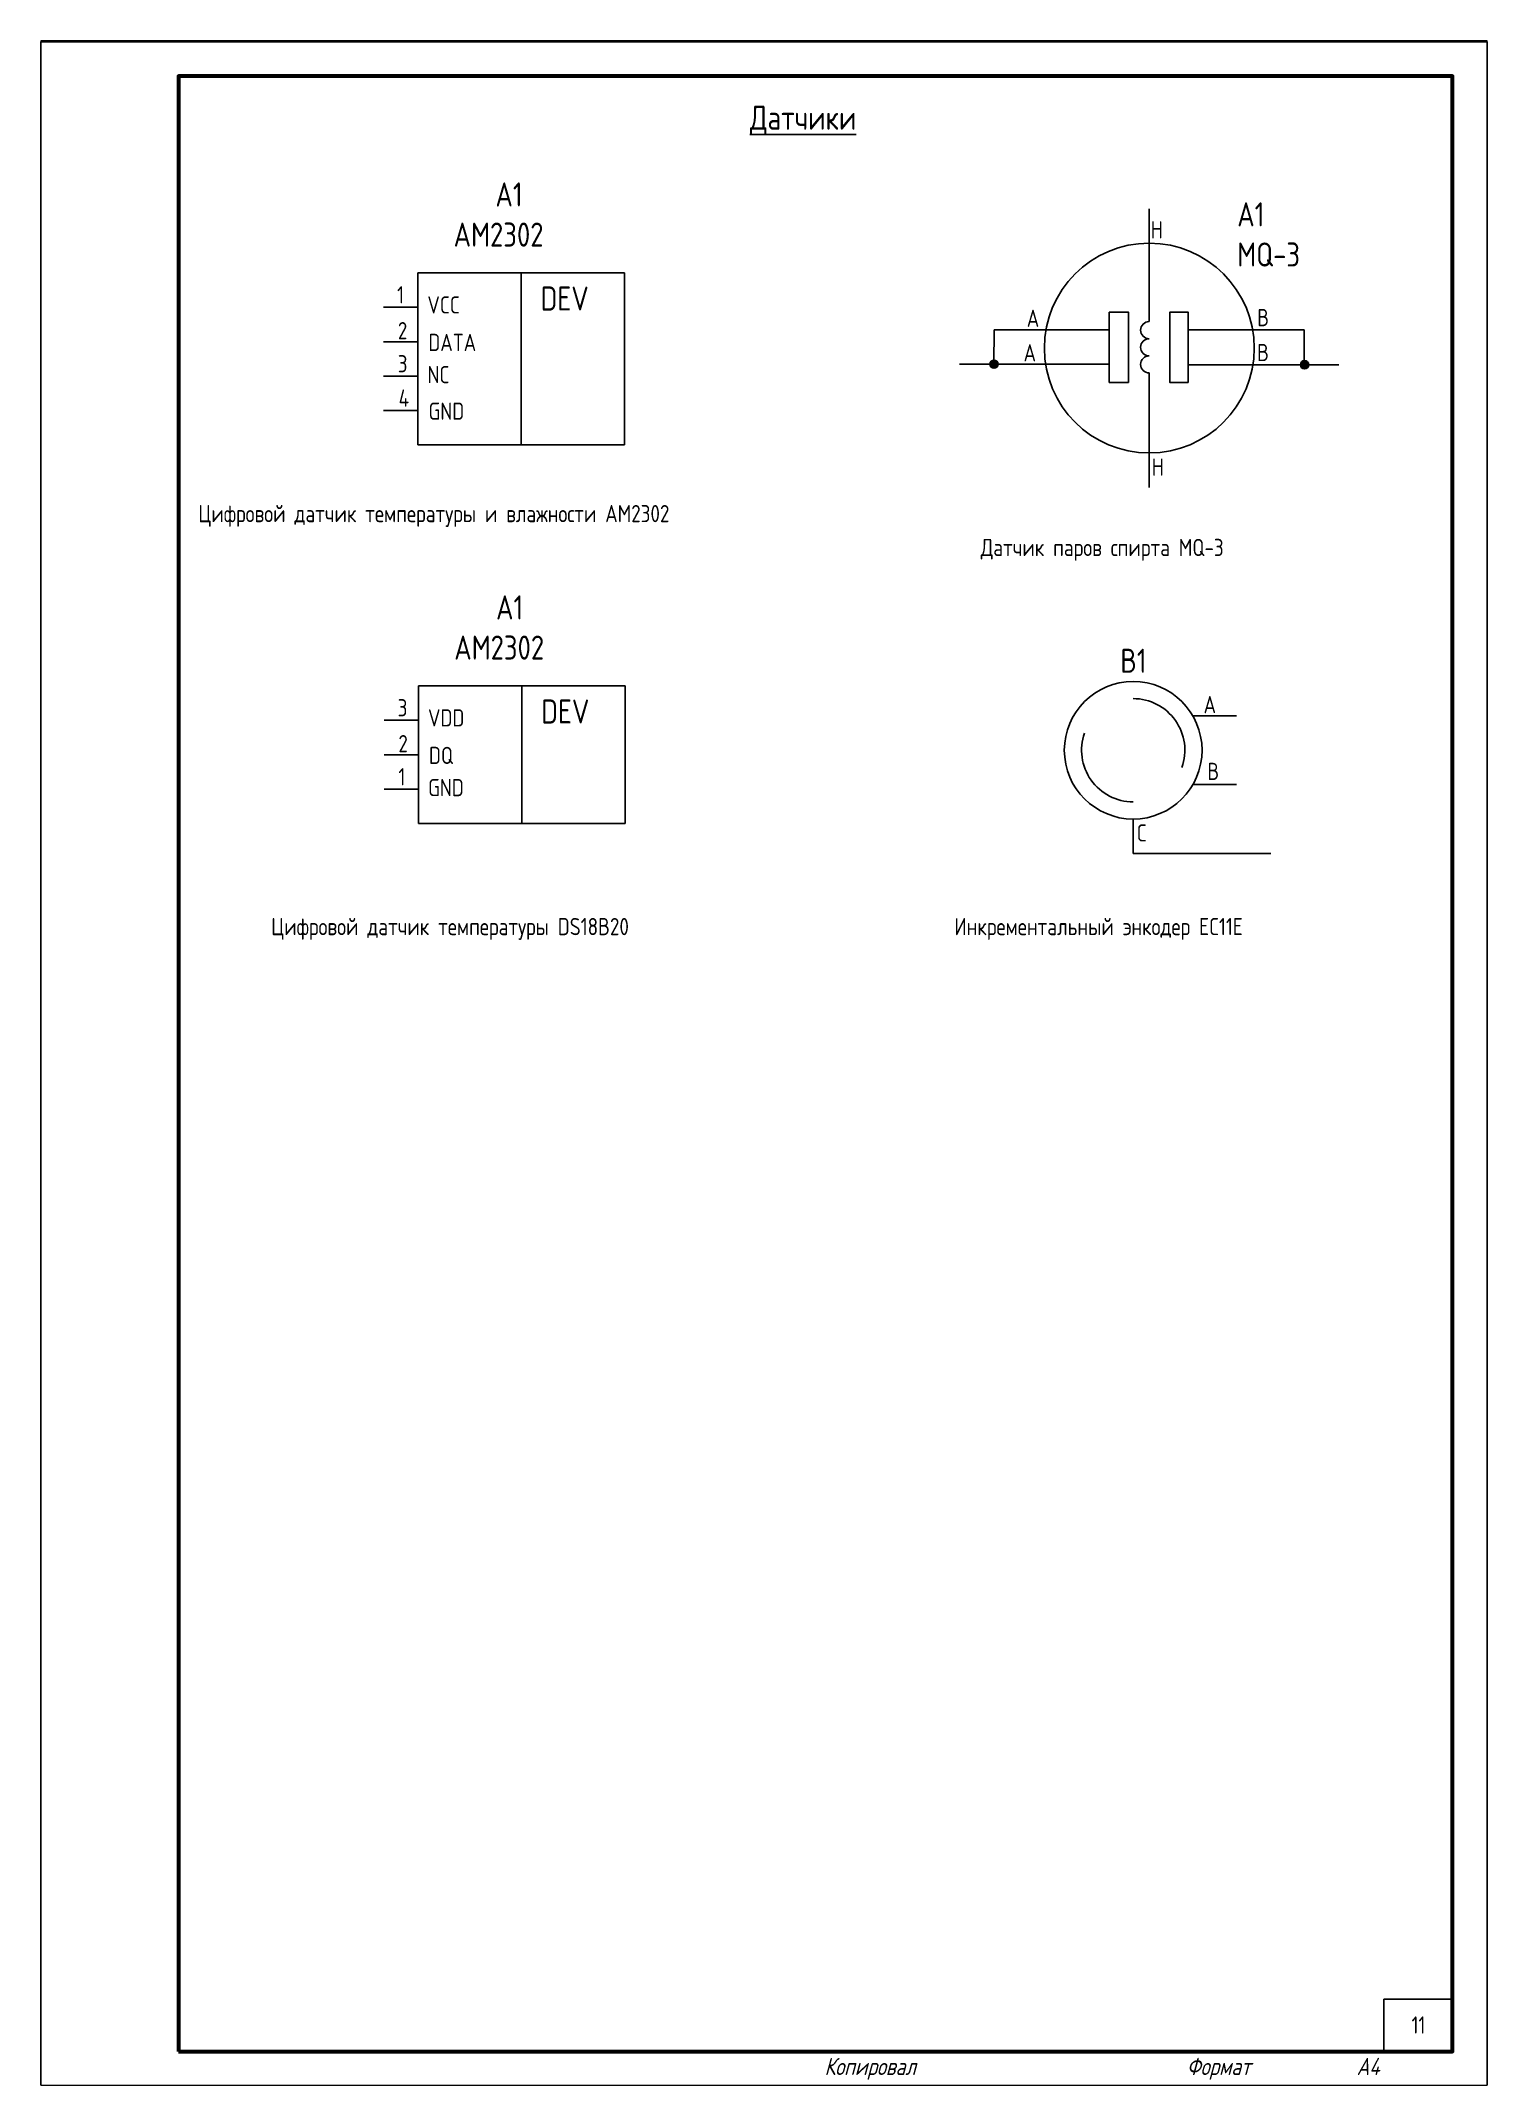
# Paper-space layout '11' of a CAD drawing. Header units: millimetres. Extents: x 0 to 210, y 0 to 297.
# The model-space entities are those that its viewports show. They can reach past a viewport. Long polylines and large blocks are cut down to what shows.
import ezdxf

# ---------------------------------------------------------------- set-up
doc = ezdxf.new("R2010")
doc.units = ezdxf.units.MM
doc.header["$LTSCALE"] = 0.2
doc.styles.add('ГОСТ 2.304', font='CS_Gost2304.shx')

msp = doc.modelspace()

# ---------------------------------------------------------------- hatches: boundary and pattern name
h = msp.add_hatch(color=256)
h.dxf.hatch_style = 1
h.paths.add_polyline_path([(2238.99, 250.18, 1), (2237.79, 250.18, 1)])
h = msp.add_hatch(color=256)
h.dxf.hatch_style = 1
h.paths.add_polyline_path([(2284.09, 250.09, 1), (2282.89, 250.09, 1)])

# ---------------------------------------------------------------- linework, layer by layer
for p, q in [((2260.95, 267.75), (2260.95, 272.75)), ((2154.74, 263.44), (2154.74, 238.44)), ((2154.74, 263.44), (2169.74, 263.44)), ((2184.74, 263.44), (2169.74, 263.44)), ((2169.74, 263.44), (2169.74, 238.44)), ((2184.74, 263.44), (2184.74, 238.44)), ((2154.74, 258.44), (2149.74, 258.44)), ((2154.74, 253.44), (2149.74, 253.44)), ((2238.39, 250.18), (2233.39, 250.18)), ((2283.49, 250.09), (2288.49, 250.09)), ((2154.74, 248.44), (2149.74, 248.44)), ((2154.74, 243.44), (2149.74, 243.44)), ((2184.74, 238.44), (2154.74, 238.44)), ((2260.95, 237.28), (2260.95, 232.28)), ((2154.83, 203.44), (2154.83, 183.44)), ((2154.83, 203.44), (2169.83, 203.44)), ((2184.83, 203.44), (2169.83, 203.44)), ((2169.83, 203.44), (2169.83, 183.44)), ((2184.83, 203.44), (2184.83, 183.44)), ((2273.61, 199.09), (2267.27, 199.09)), ((2154.83, 198.44), (2149.83, 198.44)), ((2154.83, 193.44), (2149.83, 193.44)), ((2154.83, 188.44), (2149.83, 188.44)), ((2273.61, 189.09), (2267.27, 189.09)), ((2184.83, 183.44), (2154.83, 183.44)), ((2258.61, 184.09), (2258.61, 179.09)), ((2278.61, 179.09), (2258.61, 179.09))]:
    msp.add_line(p, q)
at = {"ltscale": 100}
for p, q in [((2260.93, 256.36), (2260.95, 267.75)), ((2255.13, 257.73), (2255.13, 247.73)), ((2255.13, 257.73), (2255.13, 252.63)), ((2266.6, 257.73), (2266.6, 252.63)), ((2266.6, 257.73), (2266.6, 252.63)), ((2238.44, 255.18), (2238.39, 250.18)), ((2245.94, 255.18), (2238.44, 255.18)), ((2255.13, 255.18), (2245.94, 255.18)), ((2255.13, 252.63), (2255.13, 247.73)), ((2266.6, 255.18), (2275.95, 255.18)), ((2266.6, 252.63), (2266.6, 247.54)), ((2266.6, 252.63), (2266.6, 247.54)), ((2283.45, 255.18), (2275.95, 255.18)), ((2283.45, 255.18), (2283.45, 250.09)), ((2245.89, 250.18), (2238.39, 250.18)), ((2255.13, 250.18), (2245.89, 250.18)), ((2266.6, 250.09), (2275.99, 250.09)), ((2283.49, 250.09), (2275.99, 250.09)), ((2260.93, 248.91), (2260.95, 237.28))]:
    msp.add_line(p, q, dxfattribs=at)
at = {"linetype": 'Continuous', "lineweight": 25}
for points in [[(1890, 0.02), (2100, 0.02), (2100, 297.02), (1890, 297.02), (1890, 0.02)], [(2100, 0.02), (2310, 0.02), (2310, 297.02), (2100, 297.02), (2100, 0.02)], [(2310, 0.02), (2520, 0.02), (2520, 297.02), (2310, 297.02), (2310, 0.02)]]:
    msp.add_lwpolyline(points, dxfattribs=at)
at = {"linetype": 'Continuous', "lineweight": 60}
msp.add_lwpolyline([(2120, 5.02), (2305, 5.02), (2305, 292.02), (2120, 292.02), (2120, 5.02)], dxfattribs=at)
at = {"ltscale": 100}
for points in [[(2257.93, 247.53), (2255.13, 247.53), (2255.13, 257.73), (2257.93, 257.73)], [(2266.6, 247.54), (2263.93, 247.54), (2263.93, 257.73), (2266.6, 257.73)]]:
    msp.add_lwpolyline(points, close=True, dxfattribs=at)
msp.add_lwpolyline([(2295, 12.63), (2305, 12.63), (2305, 5.13), (2295, 5.13)], close=True)
at = {"linetype": 'Continuous', "lineweight": 50, "ltscale": 0.5, "flags": 128}
msp.add_lwpolyline([(2120, 5.02), (2305, 5.02)], dxfattribs=at)
at = {"ltscale": 100}
msp.add_circle((2260.95, 252.52), 15.24, dxfattribs=at)
for centre, radius in [((2238.39, 250.18), 0.6), ((2283.49, 250.09), 0.6), ((2258.61, 194.09), 10)]:
    msp.add_circle(centre, radius)
for centre in [(2260.93, 255.12), (2260.93, 252.63), (2260.93, 250.15)]:
    msp.add_arc(centre, 1.24, 90, 270, dxfattribs=at)
for start, end in [(340.5288, 90), (160.5288, 270)]:
    msp.add_arc((2258.61, 194.09), 7.5, start, end)

# ---------------------------------------------------------------- texts
at = {"style": 'ГОСТ 2.304'}
for s, height, p in [('H', 2.5, (2261.16, 268.45)), ('1', 2.5, (2151.72, 259.01)), ('DEV', 3.5, (2172.56, 257.97)), ('VCC', 2.5, (2156.12, 257.54)), ('2', 2.5, (2151.83, 253.8)), ('A', 2.5, (2243.15, 255.6)), ('B', 2.5, (2276.62, 255.7)), ('DATA', 2.5, (2156.26, 252.09)), ('A', 2.5, (2242.69, 250.58)), ('B', 2.5, (2276.61, 250.62)), ('3', 2.5, (2151.82, 248.99)), ('NC', 2.5, (2156.14, 247.41)), ('4', 2.5, (2151.95, 244)), ('GND', 2.5, (2156.29, 242.1)), ('H', 2.5, (2261.32, 233.98)), ('3', 2.5, (2151.81, 199.01)), ('VDD', 2.5, (2156.21, 197.54)), ('DEV', 3.5, (2172.65, 197.97)), ('2', 2.5, (2151.91, 193.8)), ('DQ', 2.5, (2156.35, 192.09)), ('1', 2.5, (2151.91, 188.99)), ('GND', 2.5, (2156.23, 187.41))]:
    msp.add_text(s, height=height, dxfattribs=at).set_placement(p)
for s, insert, char_height, width, attachment_point in [('\\pi82.962;{\\H0.14x;\\LДатчики}', (2120, 285.63), 25, 185, 4), ('\\pi2.8497;Цифровой датчик температуры и влажности AM2302', (2120, 228.13), 2.5, 92.5, 4), ('\\pi23.979;Датчик паров спирта MQ-3', (2212.5, 223.21), 2.5, 92.5, 4), ('A', (2268.83, 201.97), 2.5, 2.9935, 1), ('B', (2269.38, 192.27), 2.5, 2.9935, 1), ('С', (2259.19, 183.33), 2.5, 2.9935, 1), ('\\pi13.344;Цифровой датчик температуры DS18B20', (2120.09, 168.13), 2.5, 92.5, 4), ('\\pi20.156;Инкрементальный энкодер EC11E', (2212.5, 168.13), 2.5, 92.5, 4), ('\\pi4.0312;11', (2295, 8.88), 2.5, 10, 4), ('{\\Q15;Копировал}', (2213.79, 2.52), 2.5, 41.2143, 4), ('{\\Q15;Формат            А4}', (2266.39, 2.52), 2.5, 38.6068, 4)]:
    msp.add_mtext(s, dxfattribs=dict(at, insert=insert, char_height=char_height, width=width, attachment_point=attachment_point))
at = {"char_height": 3.5, "attachment_point": 1, "style": 'ГОСТ 2.304'}
for s, width, insert in [('\\pi11.541;A1\\P\\pi5.4684;AM2302', 27.4578, (2154.46, 276.59)), ('A1\\PMQ-3', 16.7129, (2273.72, 273.7)), ('\\pi11.541;A1\\P\\pi5.4684;AM2302', 27.4578, (2154.55, 216.59)), ('\\pi1.0831;B1', 6.0162, (2255.66, 208.84))]:
    msp.add_mtext_dynamic_manual_height_columns(s, width=width, gutter_width=25, heights=[0], dxfattribs=dict(at, insert=insert))

psp = doc.layouts.new('11')

# ---------------------------------------------------------------- viewports
at = {"layer": '0'}
psp.add_viewport(center=(105, 148.5), size=(210, 297), view_center_point=(2205, 148.65), view_height=297, dxfattribs=at)

doc.saveas('drawing.dxf')
